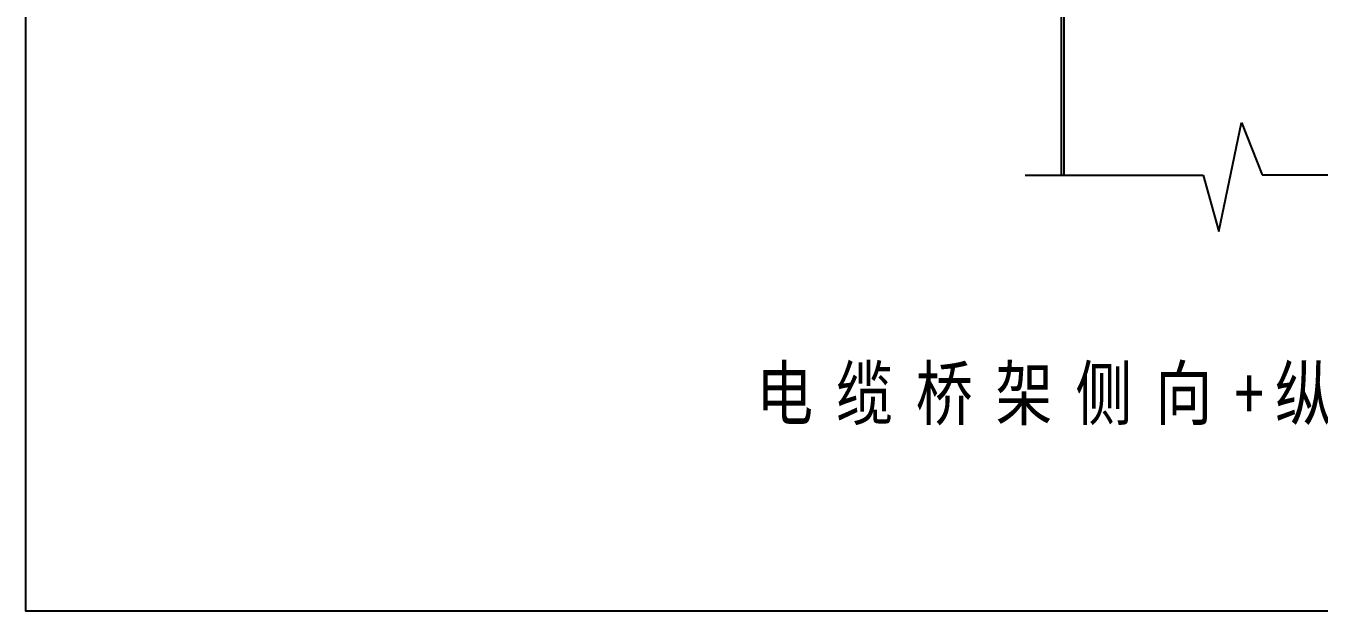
# Model space of a CAD drawing. Extents: x 1060579 to 1383165, y 581819 to 1037910.
# Drawn here: x 1264247 to 1270435, y 845220 to 848023 of the extents above; entities that cross this region are included whole.
import ezdxf

# ---------------------------------------------------------------- set-up
doc = ezdxf.new("R2010")
doc.units = 0
doc.header["$LTSCALE"] = 1000
doc.header["$MEASUREMENT"] = 0
doc.layers.add('11122', color=7, linetype='Continuous')
doc.styles.get("Standard").update_dxf_attribs({"font": 'gbenor.shx', "bigfont": 'gbcbig.shx'})

msp = doc.modelspace()

# ---------------------------------------------------------------- linework, layer by layer
at = {"color": 7, "linetype": 'Continuous'}
for p, q in [((1269200.4, 850949.6), (1269200.4, 847307)), ((1269214.1, 850949.6), (1269214.1, 847307)), ((1269028.1, 847307), (1269880.5, 847307)), ((1270162.7, 847309.8), (1271159.9, 847309.8))]:
    msp.add_line(p, q, dxfattribs=at)
at = {"color": 0}
for points in [[(1269955.4, 847037.9), (1270063.2, 847559.6)], [(1270063.2, 847559.6), (1270162.7, 847309.8)], [(1269880.5, 847307), (1269955.4, 847037.9)]]:
    msp.add_lwpolyline(points, dxfattribs=at)
at = {"layer": '11122'}
msp.add_lwpolyline([(1264247.2, 857423.4), (1276623.4, 857423.4), (1276623.4, 845220), (1264247.2, 845220)], close=True, dxfattribs=at)

# ---------------------------------------------------------------- texts
at = {"color": 4, "insert": (1267741.3, 846388.1), "char_height": 250, "width": 7049.226, "attachment_point": 1}
msp.add_mtext('{\\fSimSun|b0|i0|c134|p2;\\W0.8;\\T1.4;电缆桥架侧向+纵向抗震支吊架大样图B}', dxfattribs=at)

doc.saveas('drawing.dxf')
